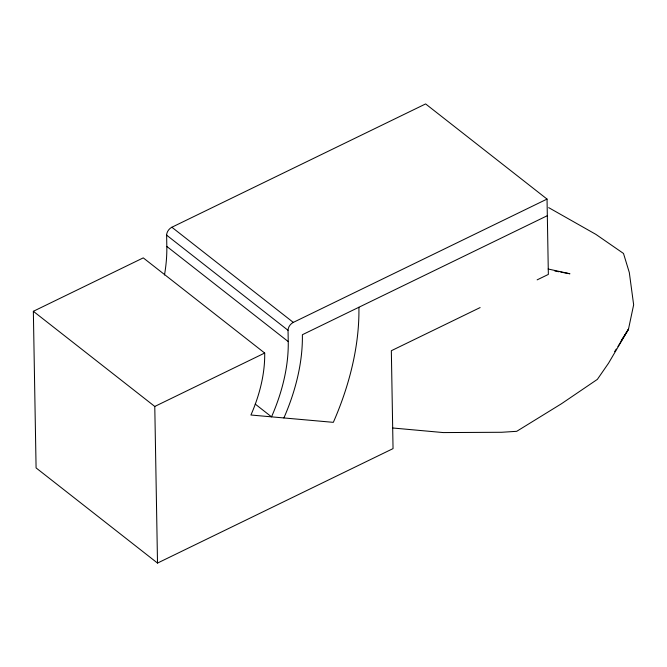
<?xml version="1.0" encoding="UTF-8"?>
<svg xmlns="http://www.w3.org/2000/svg" width="667" height="667" viewBox="0 0 667 667"><rect width="100%" height="100%" fill="white"/><g stroke="black" fill="none" stroke-linecap="round" stroke-linejoin="round"><path stroke-width="1" d="M617.959 346.523L628.472 329.223L633.65 304.802L629.306 272.511L623.495 253.46L595.898 234.384L548.699 207.637M621.277 340.562L628.472 329.223L608.554 363.173L597.365 379.373L561.464 403.752L516.717 431.316L501.667 432.274L443.297 432.575L392.504 427.972M614.64 351.617L616.3 349.066M164.482 274.996A168.734 106.195 -51.9 0 0 166.817 246.44L166.625 235.159A6.753 4.244 -51.9 0 1 171.869 227.239L425.621 103.927L547.04 199.083L548.357 274.412L537.143 279.865M480.132 307.57L391.337 350.725L393.046 448.608L157.512 563.073L36.085 467.917L33.35 311.297L143.263 257.879L264.691 353.043A138.961 87.452 -51.9 0 1 250.925 415.016L333.333 422.344A258.071 162.415 -51.9 0 0 358.904 307.254M255.228 404.077L271.527 416.85A168.734 106.195 -51.9 0 0 288.244 341.596L288.044 330.315A6.753 4.244 -51.9 0 1 293.297 322.394L547.04 199.083M33.35 311.297L154.777 406.453L264.691 353.043M547.332 215.683L302.376 334.726A186.602 117.442 -51.9 0 1 283.884 417.951M554.877 271.027L558.896 271.761M560.905 272.128L569.943 273.778L548.124 268.993M171.869 227.239L293.297 322.394M166.625 235.159L288.044 330.315M166.817 246.44L288.244 341.596M154.777 406.453L157.512 563.073"/></g></svg>
